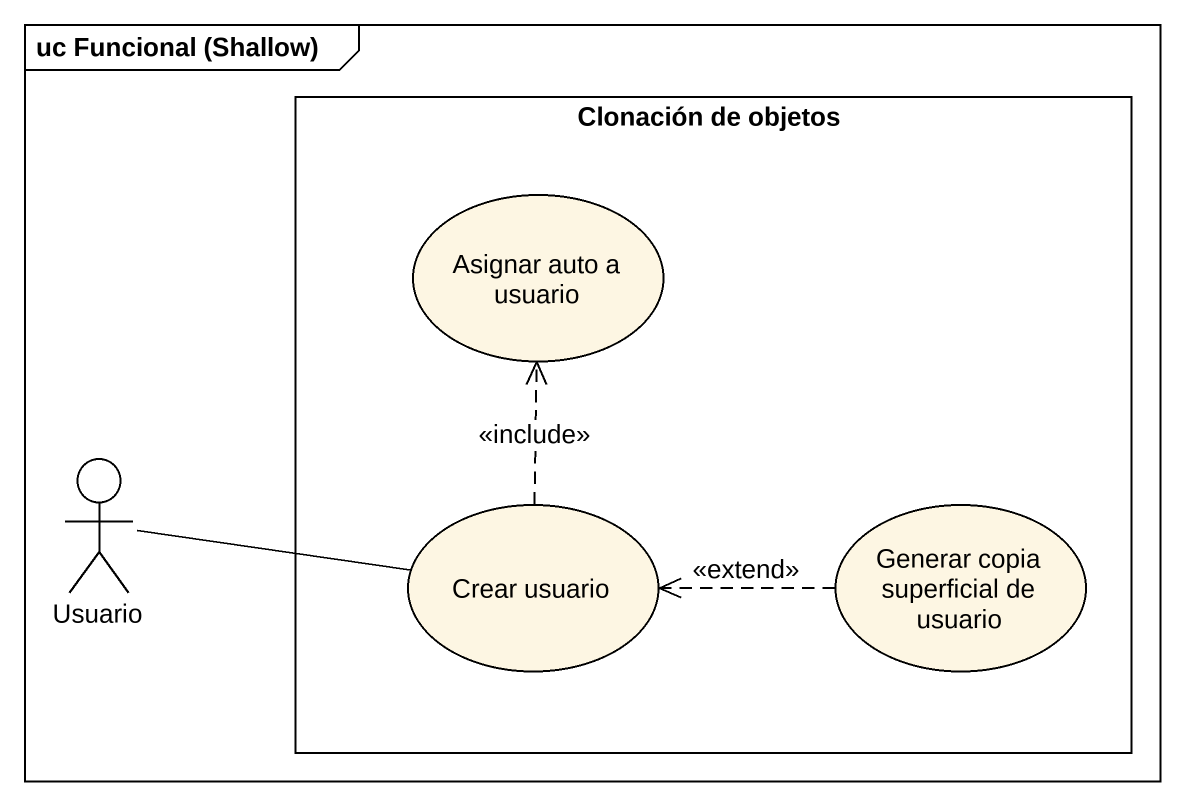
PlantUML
@startuml
mainframe uc Funcional (Shallow)
rectangle "Clonación de objetos" as Clonación_de_objetos {
  usecase "Asignar auto a usuario" as Asignar_auto_a_usuario
  usecase "Crear usuario" as Crear_usuario
  usecase "Generar copia superficial de usuario" as Generar_copia_superficial
}
actor Usuario
Usuario -right- Crear_usuario
Crear_usuario .up.> Asignar_auto_a_usuario : <<include>>
Generar_copia_superficial .left.> Crear_usuario : <<extend>>
@enduml
